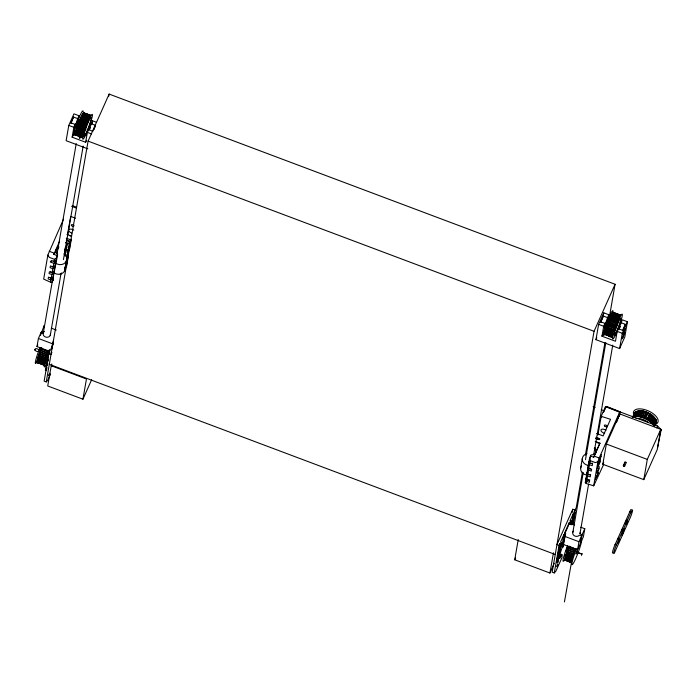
<?xml version="1.0" encoding="UTF-8"?>
<svg xmlns="http://www.w3.org/2000/svg" width="696" height="696" viewBox="0 0 696 696"><rect width="100%" height="100%" fill="white"/><g stroke="black" fill="none" stroke-linecap="round" stroke-linejoin="round"><path stroke-width="1.04" d="M39.829 352.246L39.35 353.577M575.14 549.083L574.713 550.301M643.165 411.153L644.418 411.493L641.886 417.182L638.597 416.243L635.239 416.582M624.677 466.207L623.268 465.624L624.625 466.285L626.435 462.266M41.647 347.591C40.916 350.514 35.287 361.737 37.828 362.338M47.815 350.358L44.196 360.659L43.744 365.122M82.833 113.491L78.152 123.827L75.185 134.18L82.372 137.373M564.787 559.88L565.013 559.245M612.045 335.202L612.254 334.245L605.503 331.679L605.137 333.584L611.897 336.125L612.193 337.212M75.194 134.667L75.185 134.18L82.737 136.99L79.831 135.903M90.515 127.838L90.532 127.385L89.558 128.899M601.588 417.583L601.605 417.104M604.258 411.179L604.093 410.744M620.336 326.833L620.362 326.372L618.875 329.104M37.453 362.712L37.593 362.251L37.506 362.677M571.425 562.664L564.778 559.932L571.138 562.185L571.451 561.298M598.308 472.967L595.332 479.614M600.265 461.726L597.29 468.373M600.578 459.934L597.603 466.572M601.196 456.332L598.229 462.979M601.509 454.54L599.239 460.465M81.98 136.373L75.22 133.771L81.937 136.721M611.862 336.551L605.102 333.984L605.146 333.523L605.12 334.437L612.315 337.134M634.378 415.103C636.074 404.994 655.641 413.946 656.415 421.602M564.787 559.784L569.032 546.143M571.32 562.76L571.903 558.427L575.27 548.779L568.989 546.334M649.681 413.659L649.916 414.32L650.882 414.39M81.98 136.312L84.164 128.447L88.148 118.651M611.897 336.081L612.036 335.237L605.276 332.697M83.746 112.674L83.894 113.109M82.598 137.147L75.847 134.606L75.307 134.911L82.493 137.277M613.472 312.434L620.423 314.975M612.08 337.229L605.137 334.524M39.246 353.899L38.802 355.195M566.988 551.824L566.518 552.963M642.773 411.353L640.337 416.573M571.955 558.453L565.535 556.174M652.526 424.308L653.039 424.16M568.162 548.344L567.658 549.692M573.991 552.076L574.496 550.727M70.922 122.827L70.966 123.34L73.506 117.05L77.734 118.642L76.125 123.323L75.194 124.932L75.151 124.419L70.922 122.827L73.506 117.05M92.855 131.379L88.67 129.499L88.714 130.013M600.752 321.822L600.796 322.335L603.336 316.045L607.556 317.637L605.955 322.318L605.015 323.918L604.972 323.405L600.752 321.822L603.336 316.045M618.457 328.782L622.676 330.374M38.906 351.611C32.503 351.767 34.556 345.86 39.359 350.175M605.12 334.393L612.515 336.934M38.785 355.543L38.315 356.726M75.351 132.988L82.111 135.511L75.359 132.919M572.364 556.878L572.825 555.652L566.413 553.268M37.227 362.755L37.393 362.259M615.925 422.62L618.64 416.104L618.005 418.748M81.945 137.112L75.203 134.659L82.476 137.269M612.036 335.255L611.932 335.855L605.181 333.28L605.268 332.758M77.996 121.687L79.022 115.754L73.959 113.848L68.791 125.402L66.129 140.679L87.818 148.831M63.519 219.153L47.867 255.032L43.683 279.113L50.53 282.185L52.165 282.245L53.227 279.131A5.263 4.55 9.9 0 1 52.548 278.426M86.513 140.348L85.651 142.271L72.14 137.19L73.854 127.307L75.151 124.419M51.043 262.296L51.356 260.495L54.114 261.539L55.61 261.017L55.297 262.818L53.801 263.332L51.043 262.296L50.312 261.287M49.129 351.132L37.001 346.573L38.41 338.482L41.151 332.349L43.117 333.558A3.724 3.219 9.9 0 0 46.91 337.282A3.724 3.219 9.9 0 0 50.469 333.697M75.899 130.683L82.65 133.267L75.916 130.639M40.62 335.385L41.151 332.349M41.125 333.654L44.222 325.493L43.865 327.512M50.53 282.185L50.912 279.966L52.409 279.444L52.722 277.652L52.174 277.286M50.912 279.966L48.146 278.931L48.459 277.13L51.226 278.165L51.852 274.572L53.348 274.05L53.662 272.258L53.113 271.892M51.852 274.572L49.085 273.537L49.399 271.736L52.165 272.771L52.87 268.726L54.366 268.212L54.68 266.411L54.131 266.055M52.87 268.726L50.103 267.69L50.416 265.889L53.183 266.933L53.801 263.332M54.114 261.539L54.505 259.321L56.367 258.042L57.524 254.414A5.263 4.55 9.9 0 1 58.986 246.984M43.239 333.393L56.367 258.042M57.02 254.118L76.238 143.576M52.539 280.61L57.681 254.536M79.466 138.452L79.779 136.651L78.961 136.164A3.68 3.175 9.9 0 1 78.135 135.111M67.425 235.074L70.487 217.448M50.234 335.489L61.039 273.354M63.432 259.617L83.172 146.064M64.624 254.762L65.737 248.394A7.038 6.081 9.9 0 0 65.189 247.959M66.094 248.742L66.92 249.29L65.598 251.317L67.538 243.539L65.642 242.826M46.449 370.663L45.388 370.272L48.668 351.393L49.32 349.949L50.373 350.34L53.34 343.711M64.972 254.91L66.564 249.159M46.58 365.678L46.945 363.582M47.311 361.485L47.676 359.388M48.041 357.292L48.407 355.195M48.772 353.098L49.32 349.949M48.668 351.393L49.729 351.785L48.92 353.594L44.126 381.138L46.24 381.939L47.885 380.103L50.538 374.178M85.651 142.271L87.374 132.388L88.67 129.499M46.623 369.62L46.989 367.523M47.354 365.426L47.72 363.329M48.085 361.224L48.45 359.127M49.364 353.89L49.729 351.785M69.426 241.355L66.668 239.911M70.113 241.921L69.304 243.722L64.615 270.692L65.52 268.673L70.113 241.921L66.311 240.485M65.859 264.611L66.198 262.627M66.546 260.643L66.894 258.66M67.234 256.676L67.582 254.692M68.93 246.923L68.208 251.091L69.313 250.708L71.305 239.25L70.2 239.633L66.311 238.171M69.296 244.844L70.2 239.633M51.478 349.444L53.357 340.927M51.678 348.861L52.557 343.807L38.41 338.482M46.24 381.939L88.096 141.123L109.142 94.082L615.081 284.264L609.139 318.437M66.616 266.22L68.521 255.301M92.029 123.801L92.542 120.834L96.596 122.357M108.767 96.222L109.142 94.082M82.937 399.208L86.452 378.981L51.243 365.748L47.72 385.975L82.937 399.208L91.628 379.764M554.286 563.308L549.936 573.025L514.727 559.793L518.242 539.565M549.936 573.025L553.451 552.798M615.081 284.264L594.045 331.305L552.172 572.155L554.277 572.947L555.921 571.12L562.107 557.287M554.277 572.947L559.071 545.403L559.88 543.593L560.933 543.994L557.653 562.873L556.591 562.472L559.88 543.593M557.426 559.984L557.792 557.888M558.149 555.791L558.514 553.685M558.879 551.589L559.245 549.492M559.61 547.395L559.976 545.299M618.648 328.912L622.363 319.829L627.435 321.735L624.782 337.012L619.614 348.565L595.959 339.674L598.612 324.388L603.78 312.843L608.852 314.749L607.643 321.665M563.917 534.572L561.803 546.708L562.864 547.108L564.969 534.972L563.917 534.572L560.524 542.149L561.576 542.549L557.653 562.873M561.803 546.708L562.707 543.767M569.406 522.296L569.093 524.097L570.146 524.497L570.459 522.696L569.406 522.296L564.56 533.127L565.613 533.528L563.412 544.498L577.558 549.814L580.307 543.68L581.717 535.589L579.385 535.189A3.724 3.219 9.9 0 1 574.209 535.685A3.724 3.219 9.9 0 1 573.382 531.144M603.423 314.879L603.78 312.843M562.864 547.108L563.769 544.168M618.492 328.486L617.195 331.374L615.481 341.266L601.962 336.185L603.684 326.293L604.972 323.405M572.225 512.413L572.782 509.237L574.896 510.029L574.522 512.143M570.755 523.279L571.103 521.252L570.05 520.86L573.443 513.274L574.496 513.674L572.669 524.158M580.647 468.069L582.326 458.447M571.433 524.81L573.443 513.274M572.077 523.366L572.443 521.269M572.808 519.173L573.173 517.076M573.539 514.979L574.896 510.029M605.45 331.94C605.224 327.224 610.905 331.557 612.593 332.949L605.833 330.409M572.956 524.819L575.14 512.23L574.087 511.83M582.404 472.219L576.279 507.462L574.522 511.377M585.38 455.132L604.867 342.998M572.825 532.457L583.257 472.471M585.493 459.612L605.825 342.65M564.43 601.918L571.538 562.055M603.623 464.519L593.697 485.834L586.189 483.502L585.284 482.624L589.495 458.412L591.017 454.923A5.263 4.55 9.9 0 0 595.672 452.391A5.263 4.55 9.9 0 0 594.836 447.528M586.189 483.502L586.571 481.293L585.902 479.962L586.215 478.161L586.876 478.256M586.571 481.293L589.338 482.328L589.643 480.527L586.885 479.492L587.511 475.899L586.841 474.568L587.154 472.767L587.815 472.862M587.859 468.721L588.163 466.92L588.833 468.251L591.6 469.295L591.287 471.096L588.52 470.052L587.859 468.721L588.52 468.817A8.622 7.456 9.9 0 0 590.669 468.765M588.833 468.251L589.46 464.658L588.79 463.327L589.103 461.526L589.773 461.622M585.849 481.101L587.694 470.479M588.068 468.356L588.433 466.233M588.807 464.11L590.573 456.254M587.511 475.899L590.269 476.934L590.582 475.142L587.824 474.098L588.52 470.052M589.46 464.658L592.226 465.702L592.54 463.901L589.773 462.857L590.156 460.648L589.495 458.412M579.977 533.675L588.581 484.207M593.758 454.401L612.758 345.129M577.558 549.814L578.968 541.723L581.717 535.589M597.916 435.035L601.179 416.295L605.529 406.568L619.631 412.25L620.014 411.823L607.164 406.629L605.537 406.56L604.989 409.683M584.779 528.734L582.039 534.867L580.629 542.958L583.378 536.825L584.779 528.734L580.742 527.211M590.321 455.984L593.705 457.255L599.813 443.596L599.891 443.143L595.245 441.394M593.697 485.834L597.881 461.752L599.169 457.994L619.631 412.25M619.614 348.565L622.268 333.28L627.435 321.735M619.222 413.72L660.765 429.336L657.242 449.564L643.783 479.648L602.823 464.258L606.346 444.031L619.805 413.937L619.431 416.069M619.275 416.086L620.014 411.823M612.784 552.928A6.351 0.687 -69.4 0 1 614.411 546.151L630.35 510.525A6.351 0.687 -69.4 0 1 631.281 509.489M630.95 512.378L629.689 511.856L630.95 512.378L631.62 510.995A6.351 0.687 -69.4 0 1 632.507 510.786A6.351 0.687 -69.4 0 1 630.611 516.815L614.672 552.441A6.351 0.687 -69.4 0 1 613.776 552.659A6.351 0.687 -69.4 0 1 615.682 546.63L630.959 512.334M643.783 479.648L647.297 459.421L660.765 429.336M605.816 406.568L657.59 426.03L661.2 429.65L657.616 447.441M612.567 333.045L612.28 334.141M571.755 559.549L571.312 560.88L564.978 558.497L565.213 557.444L571.738 559.506M44.231 360.528L44.675 359.31L38.341 356.926L37.897 358.153M571.947 558.305L572.382 557.078L566.048 554.695L565.604 555.921M47.432 351.315L46.91 352.637M568.806 546.699L568.319 547.952L574.678 550.301M92.542 120.834L88.984 129.708M91.246 123.723L95.474 125.306L95.256 126.22M621.076 322.718L625.295 324.301L624.904 325.789M654.492 425.708L656.189 422.785L656.032 421.741M41.656 347.704L41.273 348.548L47.554 351.001M43.439 364.939L43.657 364.312M75.177 134.459L82.589 137.164M76.282 129.352L83.076 131.788M83.041 131.892L76.29 129.326M606.007 329.782L606.982 326.694M620.293 314.949L616.752 321.3L612.697 332.558M612.088 334.985L605.346 332.357M38.689 355.56L45.101 357.883L44.648 359.11M615.969 422.498L618.457 416.147L618.031 418.548M647.237 419.357L649.742 413.72M605.807 330.504L605.616 331.244L612.358 333.836M37.262 361.589L37.088 362.198L43.404 364.669M37.297 360.528L37.697 359.467M606.877 327.007L607.243 325.911L613.985 328.495M82.424 134.111L75.69 131.466L82.45 134.015M45.579 356.274L39.246 353.968M566.935 551.737L573.269 554.12L572.851 555.347M84.268 128.134L77.517 125.576L84.251 128.203M45.597 356.509L45.136 357.579M605.381 332.227L605.503 331.679M559.166 553.015L559.436 552.058M606.086 329.53L606.233 329.017M571.538 560.602L571.181 561.576M37.14 361.424C37.41 357.805 41.29 364.565 43.683 362.955M37.41 361.085L37.132 361.572L43.535 363.616M564.847 559.192L565.091 558.566M77.282 126.263L84.068 128.725L77.299 126.202M82.763 132.832L76.038 130.178L82.798 132.727M607.095 326.363L607.826 324.266L614.551 326.885M45.684 355.96L46.162 354.621M573.843 552.755L573.4 553.729M84.842 126.541L78.135 123.871M622.72 531.596L621.693 534.972L622.111 535.093L624.599 528.473L622.72 531.596L621.458 531.118L622.546 528.682M76.751 127.855L83.546 130.282M43.63 362.903L44.039 361.746L37.601 359.484M613.428 330.165L606.686 327.59L606.381 328.547L613.124 331.131M76.412 124.819C78.639 116.989 72.297 132.553 75.438 127.325M618.944 539.644L618.335 541.297M625.052 523.801L625.356 522.835M626.078 523.322L626.243 522.792M626.852 522.122L627.122 520.991L626.687 521.669M83.189 131.413L76.473 128.743L83.224 131.3M83.694 129.813L76.969 127.203L83.72 129.752M615.421 324.571L608.661 322.03L610.201 318.298L609.931 318.916M94.873 127.429L95.082 126.794M37.549 359.423L37.984 358.223L44.213 360.737M43.892 361.807L44.187 361.094M565.265 557.192L565.535 556.217M571.599 559.575L571.808 559.097M648.106 412.85L645.758 418.635M648.193 412.972C650.464 413.607 648.324 418.766 646.184 418.992M608.774 321.752L608.313 322.961M613.594 329.643L606.886 326.972M615.16 325.267L608.443 322.596M57.203 255.615L53.827 254.345L54.227 253.17L49.155 251.265M607.66 324.736L608.426 322.657M614.168 327.973L607.582 324.962M593.705 457.255L599.891 443.143M577.062 552.093C578.794 546.09 574.235 557.922 576.801 552.763M616.073 322.935L609.461 320.038M571.372 562.081L571.164 562.646L564.952 559.923M77.865 124.619L84.651 127.081L77.882 124.549M624.695 326.415L624.208 327.746M79.144 121.243L85.912 123.766L79.17 121.182M86.791 121.626L80.04 119.068L86.774 121.687M74.837 129.073L73.933 132.849M606.207 329.095L612.967 331.635M85.269 125.41L78.5 122.888L85.234 125.498M566.031 554.503L566.413 553.329M617.665 419.592L617.256 420.645M79.77 119.721L86.6 122.078L86.347 122.687M83.494 130.439L76.769 127.794M86.53 122.261L79.788 119.669M610.114 318.498L616.691 321.456M614.742 326.372L608.139 323.414M617.326 319.995L610.575 317.454M609.061 321.013L615.847 323.492M651.16 414.572L648.62 420.297L649.029 420.715M651.186 414.685L652.256 415.364M78.692 122.4L85.495 124.819L78.761 122.209M87.174 120.756L80.44 118.155L87.191 120.713L86.948 121.269M610.157 318.385L612.315 313.966L619.048 316.55M617.352 319.951L610.583 317.42L610.827 316.897M35.139 349.444L34.835 350.079M88.027 118.903L89.854 115.658L82.981 113.274L89.61 115.997L90.489 115.188L83.424 112.752L90.593 115.301M565.248 560.393L565.03 559.932M94.125 129.395L94.386 128.751M37.471 362.285L37.262 362.773M567.066 551.354L567.544 550.014L573.852 552.476M609.557 319.821L609.74 319.368L616.465 321.978M79.335 120.765L86.147 123.192L79.414 120.582M610.984 316.558L617.752 319.09L611.01 316.506M80.666 117.65L87.409 120.225M87.635 119.738L87.844 119.277L81.093 116.737M605.059 329.156L603.58 331.888L605.624 325.919M625.747 521.774L626.165 520.782M618.387 540.261L618.613 539.722M43.665 365.009L37.14 362.581M618.544 317.48L611.793 314.923L618.518 317.515M39.942 351.924L40.446 350.575L46.754 353.046L46.284 354.308M653.579 425.265L656.024 419.81M623.694 328.99L623.955 328.39M611.575 315.349L618.335 317.872L611.601 315.297L611.184 316.132L617.987 318.585L611.218 316.071M617.004 421.237L616.612 422.08M43.474 364.965L43.744 364.356M77.734 118.642L79.022 115.754M72.14 137.19L73.863 133.345M79.779 136.651L79.44 137.408L80.292 137.73L80.632 136.964L81.58 137.147M93.325 130.126L95.474 125.306M53.827 254.345L59.604 241.155M67.538 243.539L65.093 248.42M65.737 248.394L64.858 249.768A5.263 4.55 9.9 0 0 64.502 249.429M52.731 280.732L53.383 279.261M69.713 244.235L69.182 242.765M64.98 255.989L65.989 254.684L65.154 254.136M68.93 248.724L68.399 247.263M68.46 251.421L67.93 249.96M68.304 252.326L67.773 250.856M66.894 260.417L66.372 258.947M61.492 272.997L60.561 274.494A5.263 4.55 9.9 0 0 60.204 274.154M66.277 264.01L65.746 262.549M65.494 268.508L64.963 267.038M37.001 346.573L37.784 344.825M51.913 352.42L51.034 354.386L48.92 353.594M45.388 370.272L46.032 368.828M595.959 339.674L596.82 337.751M607.556 317.637L608.852 314.749M601.962 336.185L603.258 333.297M604.119 331.374L604.981 329.452M609.609 335.646L609.27 336.403L610.114 336.716L610.453 335.959M514.727 559.793L515.597 557.844M615.203 335.263L615.525 334.541M622.711 330.078L625.295 324.301M572.782 509.237L556.957 544.611L559.071 545.403M564.691 533.945L569.093 524.097M560.933 543.994L561.576 542.549M564.969 534.972L565.613 533.528M570.459 522.696L571.103 521.252M574.496 513.674L575.14 512.23M570.146 524.497L570.633 523.409L574.678 524.932M556.591 562.472L557.244 561.028M599.5 466.738L596.585 472.419M596.968 473.498L599.186 468.53M560.341 555.973L559.688 555.112L560.576 554.651L561.602 555.034L562.15 556.295L560.341 555.973L561.176 554.103M596.341 477.091L598.56 472.132M561.376 556.365L562.211 554.495M602.823 464.258L603.693 462.318M564.926 559.166L571.181 561.724L571.381 561.298M632.794 416.895L634.691 412.737L635.083 412.998M632.821 417.043L634.839 412.528L635.779 412.693M632.864 417.478L635.283 412.067L635.813 412.58M633.082 417.304L635.5 411.893L636.475 412.145M633.691 416.939L636.118 411.475L636.475 411.884M633.882 416.8L636.388 411.388L637.171 411.745M633.969 416.808C636.422 418.531 635.004 410.423 637.327 411.345M635.048 416.452C637.336 409.196 640.903 409.318 636.118 416.591M636.214 416.234C636.292 412.598 638.885 411.414 639.763 410.77M637.432 416.565L639.711 410.797M638.093 416.573L637.71 416.217L640.042 410.77M641.26 410.849L638.841 416.556M639.407 416.556L641.555 410.884M640.833 416.617L643.252 411.197M642.565 417.261L644.809 411.58M642.73 417.487L643.652 417.435L646.158 412.032M644.218 417.957L646.558 412.206L647.802 412.702M623.312 465.85L625.086 461.874M623.399 465.963L625.173 461.996M645.14 418.226L647.706 412.685M647.602 419.784L648.367 419.775L650.795 414.355M652.161 415.321L649.646 420.741M649.925 421.463L652.5 415.555M650.456 421.75L650.96 421.759L653.474 416.391M651.108 422.585L651.995 422.82L654.501 417.461M651.865 423.507C653.848 421.976 653.1 416.086 655.327 418.54M632.264 417.174A13.268 6.516 24.1 0 1 653.448 424.917L652.831 423.899L655.258 418.479M653.039 424.212C656.093 422.072 653.657 417.209 655.937 419.601M653.448 424.96L655.867 419.549M654.223 425.091C657.311 423.864 654.771 419.749 656.006 419.853M654.692 424.473L655.989 420.819M654.753 425.421L656.372 421.541L655.928 421.341M654.64 426.048L656.258 422.437L655.736 422.141M654.962 425.387L656.232 422.655M656.78 427.84L657.59 426.03M660.391 431.45L661.2 429.65M37.923 358.057L44.3 360.345M82.389 114.196L89.149 116.737L89.436 116.258L82.702 113.683M612.323 313.957L612.75 313.261M81.858 115.179L88.679 117.598M88.923 117.137L82.215 114.501M38.35 356.639L44.727 358.936M88.418 118.103L81.676 115.527M617.108 320.482L610.331 317.994M70.975 121.913L71.436 120.974M74.272 132.318L74.733 131.37M603.249 412.302L603.737 411.31M618.091 538.835L618.466 538.052M626.409 523.244L626.052 523.905M612.758 313.243L619.51 315.801L612.758 313.243L613.333 312.53L620.11 315.062M38.837 355.099L45.179 357.483M561.176 543.489L561.55 542.81L560.524 545.786M559.888 550.901L560.263 550.223L559.236 553.207M39.385 353.49L45.727 355.874M40.707 350.105L41.09 348.931L47.398 351.402M81.293 116.302L88.07 118.816M82.276 137.443L75.403 134.92M613.141 312.73L619.788 315.41M619.083 316.497L612.297 313.992M90.149 115.345L83.207 112.978M626.539 520.008L626.818 519.573M617.57 543.158L617.848 542.723M46.319 354.22L40.055 351.758M612.602 313.487L619.362 316.019L612.619 313.461M613.585 312.417L613.811 312.887M652.5 415.66L653.379 416.347M46.997 352.533L40.612 350.184M585.284 482.624L585.788 482.058M642.756 411.414L641.651 410.918M571.12 562.359L564.795 559.967M646.071 412.023L644.896 411.632M633.125 417.226L633.699 416.887M651.082 422.159L653.387 416.817L654.423 417.409M634.03 416.739L634.735 416.495M53.183 266.933L54.68 266.411M52.165 272.771L53.662 272.258M51.226 278.165L52.722 277.652M597.881 461.752L595.358 462.596L590.156 460.648M655.745 423.438L655.293 423.264M601.179 416.295L610.549 419.323L603.127 435.922L596.62 433.478M588.79 463.327L589.46 463.423A8.622 7.456 9.9 0 0 592.644 463.179M586.841 474.568L587.502 474.663A8.622 7.456 9.9 0 0 590.695 474.411M585.902 479.962L586.563 480.057A8.622 7.456 9.9 0 0 589.756 479.805M640.738 416.573L647.872 419.436L652.909 423.951M653.222 424.899L652.509 424.499M78.1 123.958L84.868 126.481M613.802 312.93L619.597 315.105M86.957 129.273L88.888 129.995M598.612 324.388L603.684 326.293M617.195 331.374L622.268 333.28M68.791 125.402L73.854 127.307M87.374 132.388L91.428 133.91M85.06 134.459L86.026 134.824L85.704 135.546L84.903 135.242M607.826 334.95L610.723 336.038M88.096 141.123L594.045 331.305M72.68 205.746L76.551 207.199M71.592 206.268L76.525 208.13M593.096 406.673L595.132 407.438M601.231 409.726L604.285 410.875M70.67 216.404L75.525 218.231M66.964 234.404L71.61 236.153M596.011 437.253L599.9 438.715L599.5 439.62L595.732 438.202M595.663 438.584L598.49 439.646M606.346 444.031L647.297 459.421M65.589 242.33L69.304 243.722M596.437 442.325L599.813 443.596M66.877 247.358L66.407 246.95M65.937 252.752L65.468 252.344M594.106 456.089L599.169 457.994M54.505 259.321L49.303 257.372L47.867 255.032M622.302 531.37L623.564 531.848M51.295 328.147L56.35 330.052M615.16 544.342L616.43 544.82L615.151 544.385M41.473 331.627L43.805 332.027A3.724 3.219 9.9 0 1 44.466 331.444M582.039 534.867L580.072 533.658A3.724 3.219 9.9 0 0 580.046 532.814M564.821 536.407L578.968 541.723M568.78 546.795L575.113 549.179M562.446 545.264L563.508 545.664M568.136 548.431L574.47 550.814M577.898 552.493L580.951 553.642M577.837 552.659L580.89 553.807M567.692 549.605L574.026 551.989M39.829 352.376L46.162 354.76M567.101 551.258L573.434 553.642M566.553 552.868L572.886 555.251M566.065 554.408L572.399 556.783M565.639 555.826L571.973 558.209M565.3 557.105L571.633 559.488M37.584 359.336L43.918 361.72M49.294 364.312L555.243 554.495M565.039 558.209L571.372 560.593M37.323 360.441L43.657 362.825M564.874 559.114L571.207 561.498M37.158 361.346L43.491 363.73M37.088 362.042L43.422 364.417M37.114 362.494L43.865 365M55.071 260.661L55.61 261.017M55.297 262.818L54.758 262.453A8.622 7.456 9.9 0 1 53.261 261.043M54.366 268.212L53.818 267.847A8.622 7.456 9.9 0 1 52.322 266.438M53.348 274.05L52.8 273.693A8.622 7.456 9.9 0 1 50.721 271.466M52.409 279.444L51.861 279.087A8.622 7.456 9.9 0 1 50.373 277.669M655.91 423.281L655.336 422.82M53.148 280.61L52.992 280.479A5.263 4.55 9.9 0 1 52.635 280.14M640.129 410.797L640.99 411.336L641.199 410.866M589.103 461.526L589.773 462.857M587.154 472.767L587.824 474.098M586.215 478.161L586.885 479.492M69.269 242.251L69.896 243.496M69.113 243.148L69.739 244.4M68.486 246.749L69.113 247.994M67.869 250.343L68.495 251.587M67.712 251.239L68.338 252.491M67.086 254.84L67.712 256.084M66.459 258.433L67.086 259.678M65.676 262.931L66.303 264.175M46.702 363.556A13.268 1.427 -69.4 0 1 44.327 364.904A13.268 1.427 -69.4 0 1 49.094 350.419M45.779 363.721A9.988 1.079 -69.4 0 1 47.833 354.612M51.913 366.209A9.988 1.079 -69.4 0 1 51.808 364.8M36.679 362.32A13.268 1.427 -69.4 0 1 36.557 362.512M36.209 363.007A13.268 1.427 -69.4 0 1 35.809 359.971A13.268 1.427 -69.4 0 1 40.037 347.53M74.663 134.676A13.268 1.427 -69.4 0 1 76.638 123.592A13.268 1.427 -69.4 0 1 83.12 111.717M75.864 127.316A9.074 0.974 -69.4 0 1 76.299 125.95M76.534 125.236A9.074 0.974 -69.4 0 1 78.187 120.834M81.067 137.756A3.628 3.141 9.9 0 1 79.031 136.86M51.304 365.861A11.797 1.27 -69.4 0 1 51.713 364.025M63.858 253.831A6.951 6.012 9.9 0 1 65.354 262.583A6.951 6.012 9.9 0 1 55.297 262.914M56.072 253.44A6.951 6.012 9.9 0 1 57.22 252.952M65.093 267.638A6.951 6.012 9.9 0 1 61.718 273.606A6.951 6.012 9.9 0 1 53.957 272.788M71.81 233.151A3.706 1.818 24.1 0 1 68.808 229.689A3.706 1.818 24.1 0 1 73.741 230.124M73.602 226.461A1.54 0.757 24.1 0 1 71.462 225.582A1.54 0.757 24.1 0 1 72.079 224.608A1.54 0.757 24.1 0 1 74.063 225.748M69.809 235.857A1.54 0.757 24.1 0 1 71.401 236.283M64.667 250.69A8.622 7.456 9.9 0 1 65.554 251.273M55.654 252.5A5.263 4.55 9.9 0 1 58.299 248.515M564.473 556.069A9.988 1.079 -69.4 0 1 564.708 555.138M565.752 551.676A9.988 1.079 -69.4 0 1 566.196 550.379M566.674 549.048A9.988 1.079 -69.4 0 1 567.692 546.404M564.038 560.628A13.268 1.427 -69.4 0 1 563.447 558.062A13.268 1.427 -69.4 0 1 567.571 545.742M581.525 539.948A13.268 1.427 -69.4 0 1 578.115 552.659M577.941 553.129A13.268 1.427 -69.4 0 1 571.929 564.465A13.268 1.427 -69.4 0 1 576.619 548.631M604.58 334.454A13.268 1.427 -69.4 0 1 606.816 322.666A13.268 1.427 -69.4 0 1 612.976 312.069M604.459 332.366A10.214 1.096 -69.4 0 1 604.485 331.688M604.763 330.2A10.214 1.096 -69.4 0 1 605.146 328.712M605.476 327.581A10.214 1.096 -69.4 0 1 605.868 326.363M606.294 325.084A10.214 1.096 -69.4 0 1 606.52 324.423M606.764 323.762A10.214 1.096 -69.4 0 1 607.26 322.431M607.512 321.761A10.214 1.096 -69.4 0 1 608.034 320.456M608.287 319.821A10.214 1.096 -69.4 0 1 608.548 319.203M608.809 318.603A10.214 1.096 -69.4 0 1 609.313 317.472M609.565 316.941A10.214 1.096 -69.4 0 1 610.035 315.984M610.253 315.549A10.214 1.096 -69.4 0 1 610.67 314.801M611.036 314.218A10.214 1.096 -69.4 0 1 611.471 313.661M617.448 324.588A10.214 1.096 -69.4 0 1 616.969 325.919M618.709 320.125A9.074 0.974 -69.4 0 1 615.012 330.435M610.653 336.82A3.628 3.141 9.9 0 1 609.357 336.42M561.002 556.478A11.797 1.27 -69.4 0 1 559.349 556.878A11.797 1.27 -69.4 0 1 562.873 545.681M635.927 418.6A9.988 4.898 24.1 0 1 648.133 422.211M634.004 415.277A13.268 6.516 24.1 0 1 640.033 408.865A13.268 6.516 24.1 0 1 655.702 415.93A13.268 6.516 24.1 0 1 654.718 424.621M587.085 475.116A6.951 6.012 9.9 0 1 581.447 465.955M588.329 465.441A6.951 6.012 9.9 0 1 582.3 459.769A6.951 6.012 9.9 0 1 587.05 453.67M604.085 433.208A3.706 1.818 24.1 0 1 601.083 429.745A3.706 1.818 24.1 0 1 606.016 430.171M594.245 448.537A5.263 4.55 9.9 0 1 595.541 453.54M595.332 453.94A5.263 4.55 9.9 0 1 595.08 454.323M604.302 327.381L604.285 327.842L605.259 326.32L606.842 321.291L604.302 327.381M622.189 338.413L622.163 338.874L623.138 337.351L624.721 332.323L622.189 338.413M622.885 334.367L622.868 334.828L623.842 333.306L625.426 328.277L622.885 334.367M618.544 542.01L619.684 539.278L618.544 542.01M626.617 523.957L627.757 521.226L626.617 523.957M581.482 555.017L582.013 553.677L581.482 555.017M75.577 131.927L82.337 134.467L75.586 131.909M82.015 136.051L75.255 133.519L82.015 136.051M82.18 135.172L75.429 132.605L82.189 135.128M48.981 374.979C48.285 378.45 51.043 369.872 48.981 374.979M557.018 565.996C556.322 569.467 559.079 560.88 557.018 565.996M570.737 522.261C570.041 525.732 572.799 517.154 570.737 522.261M612.141 314.279L618.875 316.854L612.158 314.235M86.243 133.762A13.268 1.427 -69.4 0 0 92.263 114.405A13.268 1.427 -69.4 0 0 84.172 132.24A13.268 1.427 -69.4 0 0 86.243 133.762M86.426 132.414A10.214 1.096 -69.4 0 0 91.211 117.285A10.214 1.096 -69.4 0 0 85.043 130.709A10.214 1.096 -69.4 0 0 86.426 132.414M616.16 333.532A13.268 1.427 -69.4 0 0 622.189 314.174A13.268 1.427 -69.4 0 0 614.09 332.009A13.268 1.427 -69.4 0 0 616.16 333.532M615.89 332.784A9.074 0.974 -69.4 0 0 620.797 318.437A9.074 0.974 -69.4 0 0 615.751 328.503A9.074 0.974 -69.4 0 0 615.89 332.784M604.58 425.952A1.54 0.757 24.1 0 0 607.077 426.709A1.54 0.757 24.1 0 0 605.746 425.082A1.54 0.757 24.1 0 0 604.58 425.952"/></g></svg>
